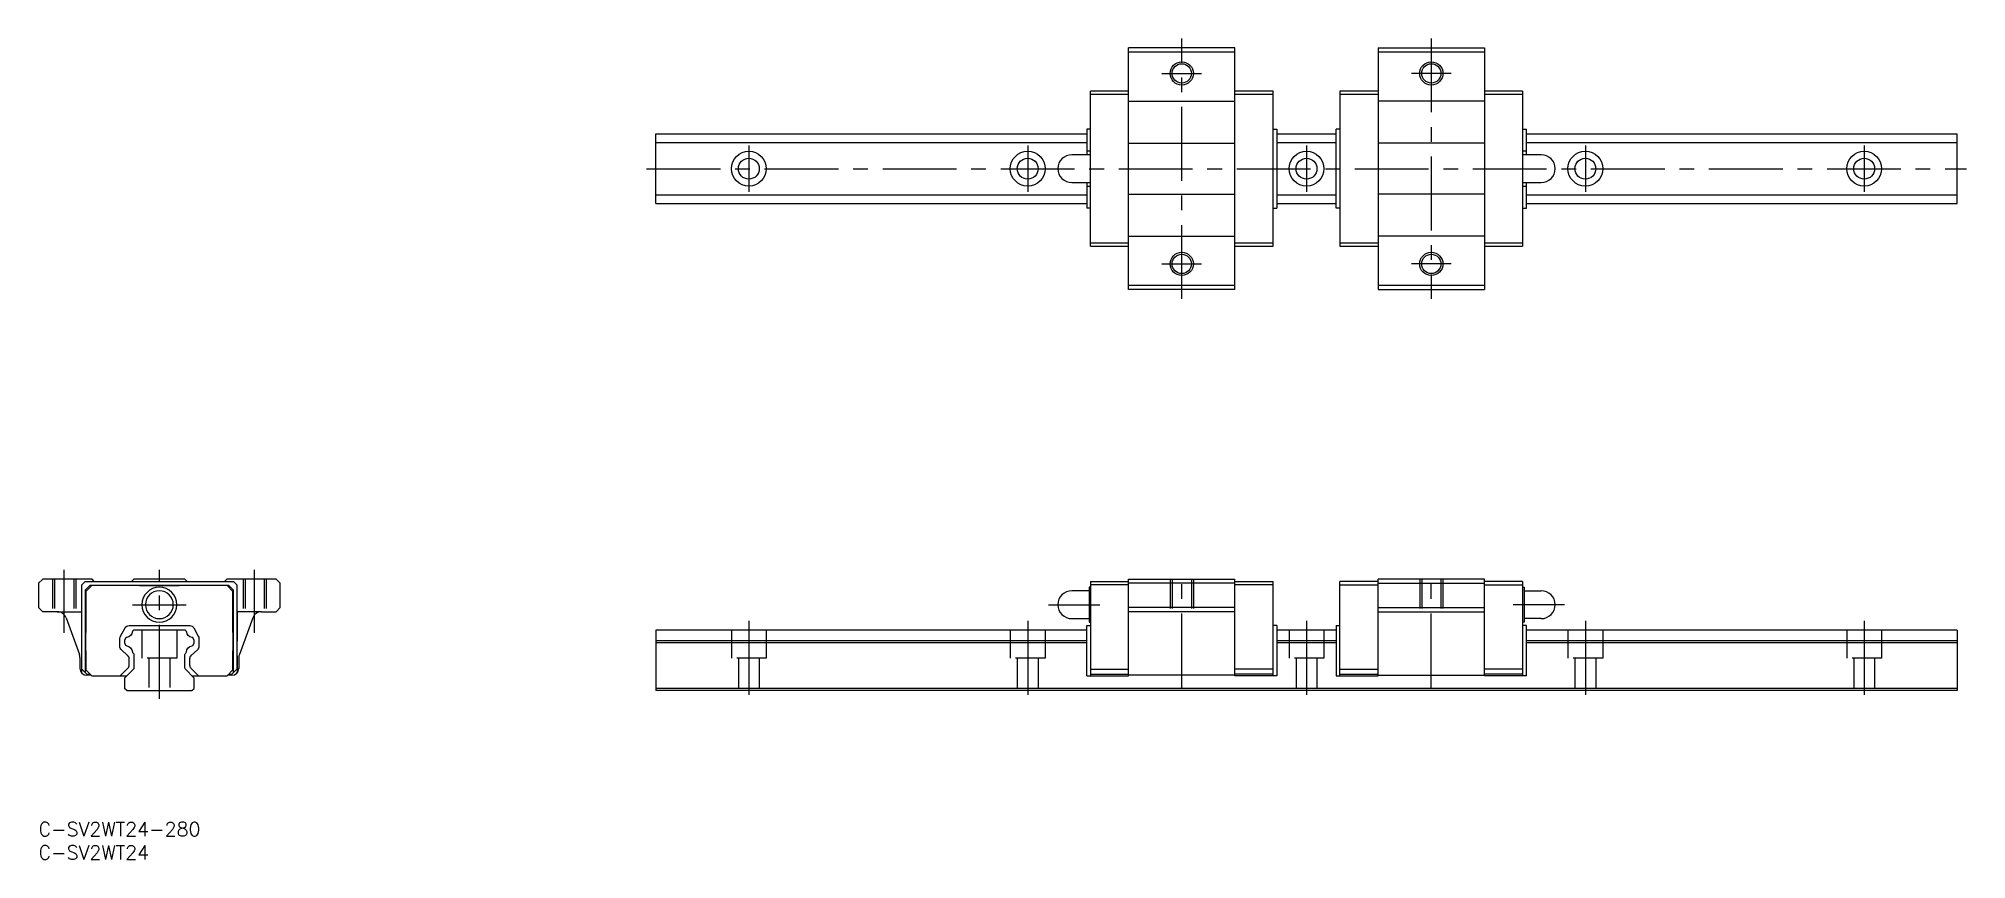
# Model space of a CAD drawing. Extents: x 0 to 415, y -8 to 169.
import ezdxf

# ---------------------------------------------------------------- set-up
doc = ezdxf.new("R2010")
doc.units = 0
doc.header["$LTSCALE"] = 0.5
doc.linetypes.add('CENTER', pattern=[50.8, 31.75, -6.35, 6.35, -6.35])
doc.linetypes.add('DASHED', pattern=[19.05, 12.7, -6.35])
for name, color, linetype in [('MSM_CENTER', 1, 'CENTER'), ('MSM_CONTINUOUS', 7, 'CONTINUOUS'), ('MSM_DASHED', 4, 'DASHED'), ('MSM_NARROW', 5, 'CONTINUOUS'), ('MSM_PART_NUMBER', 7, 'CONTINUOUS')]:
    doc.layers.add(name, color=color, linetype=linetype)
doc.styles.get("Standard").update_dxf_attribs({"font": 'txt.shx', "height": 3, "bigfont": 'bigfont.shx'})

# ---------------------------------------------------------------- blocks, each defined once
blk = doc.blocks.new('*U63')
at = {"layer": 'MSM_PART_NUMBER'}
blk.add_text('C-SV2WT24-280', height=3, dxfattribs=at).set_placement((0, -3))
blk = doc.blocks.new('*U64')
at = {"layer": 'MSM_PART_NUMBER'}
blk.add_text('C-SV2WT24', height=3, dxfattribs=at).set_placement((0, -8))

msp = doc.modelspace()

# ---------------------------------------------------------------- linework, layer by layer
at = {"layer": 'MSM_CENTER'}
for p, q in [((245.99, 112.65), (245.99, 168.65)), ((299.69, 168.65), (299.69, 112.65)), ((241.74, 161.15), (250.24, 161.15)), ((303.94, 161.15), (295.44, 161.15)), ((152.84, 145.65), (152.84, 135.65)), ((212.84, 145.65), (212.84, 135.65)), ((272.84, 145.65), (272.84, 135.65)), ((332.84, 145.65), (332.84, 135.65)), ((392.84, 145.65), (392.84, 135.65)), ((130.84, 140.65), (414.84, 140.65)), ((241.74, 120.15), (250.24, 120.15)), ((303.94, 120.15), (295.44, 120.15)), ((5.5, 40.78), (5.5, 54.32)), ((26, 26.58), (26, 54.32)), ((46.5, 40.78), (46.5, 54.32)), ((245.99, 29.02), (245.99, 54.32)), ((299.69, 29.02), (299.69, 54.32)), ((20.25, 46.82), (31.75, 46.82)), ((217.34, 46.82), (228.34, 46.82)), ((328.34, 46.82), (317.34, 46.82)), ((152.84, 43.32), (152.84, 26.32)), ((212.84, 43.32), (212.84, 26.32)), ((272.84, 43.32), (272.84, 26.32)), ((332.84, 43.32), (332.84, 26.32)), ((392.84, 43.32), (392.84, 26.32))]:
    msp.add_line(p, q, dxfattribs=at)
at = {"layer": 'MSM_CONTINUOUS'}
for p, q in [((257.44, 166.65), (234.54, 166.65)), ((234.54, 114.65), (234.54, 166.65)), ((257.44, 114.65), (257.44, 166.65)), ((288.24, 166.65), (311.14, 166.65)), ((288.24, 166.65), (288.24, 114.65)), ((311.14, 166.65), (311.14, 114.65)), ((257.44, 165.75), (234.54, 165.75)), ((311.14, 165.75), (288.24, 165.75)), ((226.34, 123.95), (226.34, 157.35)), ((234.54, 157.35), (226.34, 157.35)), ((234.54, 156.6), (226.34, 156.6)), ((234.54, 155.15), (257.44, 155.15)), ((265.64, 157.35), (257.44, 157.35)), ((265.64, 156.6), (257.44, 156.6)), ((265.64, 123.95), (265.64, 157.35)), ((280.04, 157.35), (280.04, 123.95)), ((288.24, 157.35), (280.04, 157.35)), ((288.24, 156.6), (280.04, 156.6)), ((311.14, 155.15), (288.24, 155.15)), ((319.34, 157.35), (311.14, 157.35)), ((319.34, 156.6), (311.14, 156.6)), ((319.34, 157.35), (319.34, 123.95)), ((132.84, 148.15), (225.54, 148.15)), ((132.84, 133.15), (132.84, 148.15)), ((132.84, 146.25), (225.54, 146.25)), ((225.54, 149.15), (225.54, 143.65)), ((226.34, 149.15), (225.54, 149.15)), ((234.54, 146.15), (257.44, 146.15)), ((265.64, 149.15), (266.44, 149.15)), ((266.44, 149.15), (266.44, 132.15)), ((266.44, 148.15), (279.24, 148.15)), ((266.44, 146.25), (279.24, 146.25)), ((279.24, 132.15), (279.24, 149.15)), ((280.04, 149.15), (279.24, 149.15)), ((311.14, 146.15), (288.24, 146.15)), ((319.34, 149.15), (320.14, 149.15)), ((320.14, 143.65), (320.14, 149.15)), ((320.14, 148.15), (412.84, 148.15)), ((320.14, 146.25), (412.84, 146.25)), ((412.84, 133.15), (412.84, 148.15)), ((226.34, 143.65), (222.34, 143.65)), ((226.34, 144.4), (225.54, 144.4)), ((320.14, 144.4), (319.34, 144.4)), ((323.34, 143.65), (319.34, 143.65)), ((222.34, 137.65), (226.34, 137.65)), ((225.54, 137.65), (225.54, 132.15)), ((225.54, 136.9), (226.34, 136.9)), ((319.34, 137.65), (323.34, 137.65)), ((319.34, 136.9), (320.14, 136.9)), ((320.14, 132.15), (320.14, 137.65)), ((132.84, 135.05), (225.54, 135.05)), ((132.84, 133.15), (225.54, 133.15)), ((234.54, 135.15), (257.44, 135.15)), ((266.44, 135.05), (279.24, 135.05)), ((266.44, 133.15), (279.24, 133.15)), ((311.14, 135.15), (288.24, 135.15)), ((320.14, 135.05), (412.84, 135.05)), ((320.14, 133.15), (412.84, 133.15)), ((226.34, 132.15), (225.54, 132.15)), ((265.64, 132.15), (266.44, 132.15)), ((280.04, 132.15), (279.24, 132.15)), ((319.34, 132.15), (320.14, 132.15)), ((226.34, 124.7), (234.54, 124.7)), ((234.54, 126.15), (257.44, 126.15)), ((257.44, 124.7), (265.64, 124.7)), ((280.04, 124.7), (288.24, 124.7)), ((311.14, 126.15), (288.24, 126.15)), ((311.14, 124.7), (319.34, 124.7)), ((226.34, 123.95), (234.54, 123.95)), ((257.44, 123.95), (265.64, 123.95)), ((280.04, 123.95), (288.24, 123.95)), ((311.14, 123.95), (319.34, 123.95)), ((234.54, 115.55), (257.44, 115.55)), ((257.44, 114.65), (234.54, 114.65)), ((288.24, 115.55), (311.14, 115.55)), ((288.24, 114.65), (311.14, 114.65)), ((0.9, 52.32), (0, 51.42)), ((0, 51.42), (0, 46.22)), ((11.5, 52.32), (0.9, 52.32)), ((10.05, 51.82), (9.3, 51.07)), ((9.3, 32.98), (9.3, 51.07)), ((10.05, 51.82), (21.75, 51.82)), ((10.1, 49.99), (11.13, 51.02)), ((10.1, 32.18), (10.1, 49.99)), ((11.45, 50.92), (10.2, 49.67)), ((11.13, 51.02), (21.75, 51.02)), ((21.75, 50.92), (11.45, 50.92)), ((12, 51.82), (11.5, 52.32)), ((20.5, 52.32), (20, 51.82)), ((31.5, 52.32), (20.5, 52.32)), ((21.75, 51.82), (30.25, 51.82)), ((21.75, 51.02), (30.25, 51.02)), ((21.75, 50.92), (30.25, 50.92)), ((30.25, 51.82), (41.95, 51.82)), ((30.25, 51.02), (40.87, 51.02)), ((40.55, 50.92), (30.25, 50.92)), ((32, 51.82), (31.5, 52.32)), ((40.5, 52.32), (40, 51.82)), ((51.1, 52.32), (40.5, 52.32)), ((41.8, 49.67), (40.55, 50.92)), ((40.87, 51.02), (41.9, 49.99)), ((41.9, 49.99), (41.9, 32.18)), ((42.7, 51.07), (41.95, 51.82)), ((42.7, 51.07), (42.7, 32.98)), ((52, 51.42), (51.1, 52.32)), ((52, 46.22), (52, 51.42)), ((226.04, 49.82), (222.34, 49.82)), ((226.34, 50.57), (226.04, 50.57)), ((226.04, 50.57), (226.04, 43.07)), ((226.34, 51.82), (226.34, 31.52)), ((226.34, 51.82), (234.54, 51.82)), ((234.54, 51.07), (226.34, 51.07)), ((234.54, 31.52), (234.54, 52.32)), ((234.54, 52.32), (257.44, 52.32)), ((257.44, 51.42), (234.54, 51.42)), ((257.44, 31.52), (257.44, 52.32)), ((257.44, 51.82), (265.64, 51.82)), ((265.64, 51.07), (257.44, 51.07)), ((265.64, 31.52), (265.64, 51.82)), ((280.04, 31.52), (280.04, 51.82)), ((288.24, 51.82), (280.04, 51.82)), ((280.04, 51.07), (288.24, 51.07)), ((288.24, 31.52), (288.24, 52.32)), ((311.14, 52.32), (288.24, 52.32)), ((288.24, 51.42), (311.14, 51.42)), ((311.14, 31.52), (311.14, 52.32)), ((319.34, 51.82), (311.14, 51.82)), ((311.14, 51.07), (319.34, 51.07)), ((319.34, 51.82), (319.34, 31.52)), ((319.34, 50.57), (319.64, 50.57)), ((319.64, 50.57), (319.64, 43.07)), ((319.64, 49.82), (323.34, 49.82)), ((0.9, 45.32), (0, 46.22)), ((10.2, 49.67), (10.2, 40.87)), ((41.8, 40.87), (41.8, 49.67)), ((52, 46.22), (51.1, 45.32)), ((257.44, 46.22), (234.54, 46.22)), ((288.24, 46.22), (311.14, 46.22)), ((4.03, 45.32), (0.9, 45.32)), ((5.91, 44.01), (8.78, 36.13)), ((17.63, 40.06), (18.61, 41.81)), ((19.48, 42.32), (32.52, 42.32)), ((33.39, 41.81), (34.37, 40.06)), ((46.09, 44.01), (43.22, 36.13)), ((47.97, 45.32), (51.1, 45.32)), ((222.34, 43.82), (226.04, 43.82)), ((225.54, 31.52), (225.54, 42.32)), ((225.54, 42.32), (226.34, 42.32)), ((226.04, 43.07), (226.34, 43.07)), ((257.44, 45.32), (234.54, 45.32)), ((266.44, 42.32), (265.64, 42.32)), ((266.44, 42.32), (266.44, 31.52)), ((279.24, 42.32), (279.24, 31.52)), ((279.24, 42.32), (280.04, 42.32)), ((288.24, 45.32), (311.14, 45.32)), ((319.64, 43.07), (319.34, 43.07)), ((320.14, 42.32), (319.34, 42.32)), ((323.34, 43.82), (319.64, 43.82)), ((320.14, 31.52), (320.14, 42.32)), ((10.2, 36.87), (10.2, 40.87)), ((17.5, 37.86), (17.5, 39.57)), ((18.74, 39.62), (18.5, 39.11)), ((18.5, 39.11), (18.5, 38.64)), ((18.5, 38.64), (18.74, 38.13)), ((20.4, 41.32), (20.28, 41.2)), ((31.6, 41.32), (20.4, 41.32)), ((31.72, 41.2), (31.6, 41.32)), ((33.5, 39.11), (33.26, 39.62)), ((33.26, 38.13), (33.5, 38.64)), ((33.5, 38.64), (33.5, 39.11)), ((34.5, 39.57), (34.5, 37.86)), ((41.8, 40.87), (41.8, 36.87)), ((225.54, 41.32), (132.84, 41.32)), ((132.84, 41.32), (132.84, 28.32)), ((132.84, 39.11), (225.54, 39.11)), ((225.54, 38.64), (132.84, 38.64)), ((279.24, 41.32), (266.44, 41.32)), ((266.44, 39.11), (279.24, 39.11)), ((279.24, 38.64), (266.44, 38.64)), ((412.84, 41.32), (320.14, 41.32)), ((320.14, 39.11), (412.84, 39.11)), ((412.84, 38.64), (320.14, 38.64)), ((412.84, 41.32), (412.84, 28.32)), ((8.9, 35.45), (8.9, 33.12)), ((10.2, 36.87), (10.2, 32.77)), ((19.17, 35.92), (17.83, 37.12)), ((19.5, 33.85), (19.5, 35.18)), ((20.28, 36.46), (20.41, 36.33)), ((20.5, 36.12), (20.5, 33.15)), ((31.5, 33.15), (31.5, 36.12)), ((31.59, 36.33), (31.72, 36.46)), ((32.5, 35.18), (32.5, 33.85)), ((34.17, 37.12), (32.83, 35.92)), ((41.8, 32.77), (41.8, 36.87)), ((43.1, 35.45), (43.1, 33.12)), ((10.1, 32.18), (9.3, 32.98)), ((10.1, 32.18), (10.41, 31.87)), ((10.2, 32.77), (11.45, 31.52)), ((11.35, 31.62), (10.4, 31.62)), ((10.41, 31.87), (11.1, 31.87)), ((11.45, 31.52), (19, 31.52)), ((17.59, 31.52), (19.21, 33.15)), ((18.5, 30.9), (18.5, 28.82)), ((20.41, 32.94), (18.59, 31.11)), ((33.41, 31.11), (31.59, 32.94)), ((32.79, 33.15), (34.41, 31.52)), ((33, 31.52), (40.55, 31.52)), ((33.5, 28.82), (33.5, 30.9)), ((40.55, 31.52), (41.8, 32.77)), ((41.6, 31.62), (40.65, 31.62)), ((40.9, 31.87), (41.59, 31.87)), ((41.59, 31.87), (41.9, 32.18)), ((42.7, 32.98), (41.9, 32.18)), ((225.54, 31.52), (234.54, 31.52)), ((226.34, 32.98), (234.54, 32.98)), ((226.34, 31.87), (234.54, 31.87)), ((257.44, 31.62), (234.54, 31.62)), ((265.64, 32.98), (257.44, 32.98)), ((265.64, 31.87), (257.44, 31.87)), ((266.44, 31.52), (257.44, 31.52)), ((279.24, 31.52), (288.24, 31.52)), ((280.04, 32.98), (288.24, 32.98)), ((280.04, 31.87), (288.24, 31.87)), ((288.24, 31.62), (311.14, 31.62)), ((319.34, 32.98), (311.14, 32.98)), ((319.34, 31.87), (311.14, 31.87)), ((320.14, 31.52), (311.14, 31.52)), ((19, 28.32), (18.5, 28.82)), ((19, 28.32), (33, 28.32)), ((33, 28.32), (33.5, 28.82)), ((412.84, 28.82), (132.84, 28.82)), ((412.84, 28.32), (132.84, 28.32))]:
    msp.add_line(p, q, dxfattribs=at)
for centre, radius in [((245.99, 161.15), 2.07), ((299.69, 161.15), 2.07), ((152.84, 140.65), 3.75), ((152.84, 140.65), 2.25), ((212.84, 140.65), 3.75), ((212.84, 140.65), 2.25), ((272.84, 140.65), 3.75), ((272.84, 140.65), 2.25), ((332.84, 140.65), 3.75), ((332.84, 140.65), 2.25), ((392.84, 140.65), 3.75), ((392.84, 140.65), 2.25), ((245.99, 120.15), 2.07), ((299.69, 120.15), 2.07)]:
    msp.add_circle(centre, radius, dxfattribs=at)
at = {"layer": 'MSM_CONTINUOUS', "extrusion": (0, 0, -1)}
for radius in [3.75, 3]:
    msp.add_circle((-26, 46.82), radius, dxfattribs=at)
at = {"layer": 'MSM_CONTINUOUS'}
for centre, radius, start, end in [((222.34, 140.65), 3, 90, 270), ((323.34, 140.65), 3, 270, 90), ((222.34, 46.82), 3, 90, 270), ((323.34, 46.82), 3, 270, 90), ((4.03, 43.32), 2, 20, 90), ((47.97, 43.32), 2, 90, 160), ((19.01, 39.49), 0.3, 97.8646, 155), ((19.01, 38.26), 0.3, 205, 262.1354), ((20.49, 40.99), 0.3, 135.0001, 172.82), ((31.51, 40.99), 0.3, 7.1801, 45), ((32.99, 39.49), 0.3, 25, 82.1354), ((32.99, 38.26), 0.3, 277.8646, 335), ((6.9, 35.45), 2, 0, 20), ((18.5, 35.18), 1, 0, 48.187), ((18.5, 33.85), 1, 315, 0), ((20.5, 36.67), 0.3, 184.2317, 225), ((31.5, 36.67), 0.3, 315, 355.7683), ((33.5, 35.18), 1, 131.813, 180), ((33.5, 33.85), 1, 180, 225), ((45.1, 35.45), 2, 160, 180), ((10.4, 33.12), 1.5, 180, 270), ((18.8, 30.9), 0.3, 135.0002, 180), ((33.2, 30.9), 0.3, 0, 45), ((41.6, 33.12), 1.5, 270, 0)]:
    msp.add_arc(centre, radius, start, end, dxfattribs=at)
at = {"layer": 'MSM_CONTINUOUS', "extrusion": (0, 0, -1)}
for centre, radius, start, end in [((-19.48, 41.32), 1, 29.2444, 90), ((-32.52, 41.32), 1, 90, 150.7556), ((-18.5, 39.57), 1, 0, 29.2444), ((-18.5, 37.86), 1, 311.813, 0), ((-18.77, 41.2), 1.43, 187.18, 262.1354), ((-18.77, 36.54), 1.43, 97.8646, 175.7683), ((-33.23, 36.54), 1.43, 4.2317, 82.1354), ((-33.23, 41.2), 1.43, 277.8646, 352.82), ((-33.5, 37.86), 1, 180, 228.187), ((-33.5, 39.57), 1, 150.7556, 180), ((-20.2, 36.12), 0.3, 134.9998, 180), ((-31.8, 36.12), 0.3, 0, 45), ((-20.2, 33.15), 0.3, 180, 225), ((-31.8, 33.15), 0.3, 315, 0)]:
    msp.add_arc(centre, radius, start, end, dxfattribs=at)
at = {"layer": 'MSM_DASHED'}
for p, q in [((3, 52.32), (3, 45.32)), ((3.43, 52.32), (3.43, 45.32)), ((7.57, 52.32), (7.57, 45.32)), ((8, 52.32), (8, 45.32)), ((44, 52.32), (44, 45.32)), ((44.43, 52.32), (44.43, 45.32)), ((48.57, 52.32), (48.57, 45.32)), ((49, 52.32), (49, 45.32)), ((243.49, 52.32), (243.49, 45.32)), ((243.93, 52.32), (243.93, 45.32)), ((248.06, 52.32), (248.06, 45.32)), ((248.49, 52.32), (248.49, 45.32)), ((297.19, 52.32), (297.19, 45.32)), ((297.63, 52.32), (297.63, 45.32)), ((301.76, 52.32), (301.76, 45.32)), ((302.19, 52.32), (302.19, 45.32)), ((4.03, 45.32), (9.25, 45.32)), ((9.25, 45.32), (9.25, 32.16)), ((42.75, 45.32), (42.75, 32.16)), ((47.97, 45.32), (42.75, 45.32)), ((22.25, 41.32), (22.25, 35.32)), ((29.75, 41.32), (29.75, 35.32)), ((149.09, 41.32), (149.09, 35.32)), ((156.59, 41.32), (156.59, 35.32)), ((209.09, 41.32), (209.09, 35.32)), ((216.59, 41.32), (216.59, 35.32)), ((269.09, 41.32), (269.09, 35.32)), ((276.59, 41.32), (276.59, 35.32)), ((329.09, 41.32), (329.09, 35.32)), ((336.59, 41.32), (336.59, 35.32)), ((389.09, 41.32), (389.09, 35.32)), ((396.59, 41.32), (396.59, 35.32)), ((29.75, 35.32), (22.25, 35.32)), ((23.75, 35.32), (23.75, 28.32)), ((28.25, 35.32), (28.25, 28.32)), ((156.59, 35.32), (149.09, 35.32)), ((150.59, 35.32), (150.59, 28.32)), ((155.09, 35.32), (155.09, 28.32)), ((216.59, 35.32), (209.09, 35.32)), ((210.59, 35.32), (210.59, 28.32)), ((215.09, 35.32), (215.09, 28.32)), ((276.59, 35.32), (269.09, 35.32)), ((270.59, 35.32), (270.59, 28.32)), ((275.09, 35.32), (275.09, 28.32)), ((336.59, 35.32), (329.09, 35.32)), ((330.59, 35.32), (330.59, 28.32)), ((335.09, 35.32), (335.09, 28.32)), ((396.59, 35.32), (389.09, 35.32)), ((390.59, 35.32), (390.59, 28.32)), ((395.09, 35.32), (395.09, 28.32))]:
    msp.add_line(p, q, dxfattribs=at)
at = {"layer": 'MSM_NARROW'}
for centre in [(245.99, 161.15), (299.69, 161.15), (245.99, 120.15), (299.69, 120.15)]:
    msp.add_circle(centre, 2.5, dxfattribs=at)

# ---------------------------------------------------------------- block references
at = {"layer": 'MSM_CONTINUOUS'}
for name in ['*U63', '*U64']:
    msp.add_blockref(name, (0, 0), dxfattribs=at)

doc.saveas('drawing.dxf')
